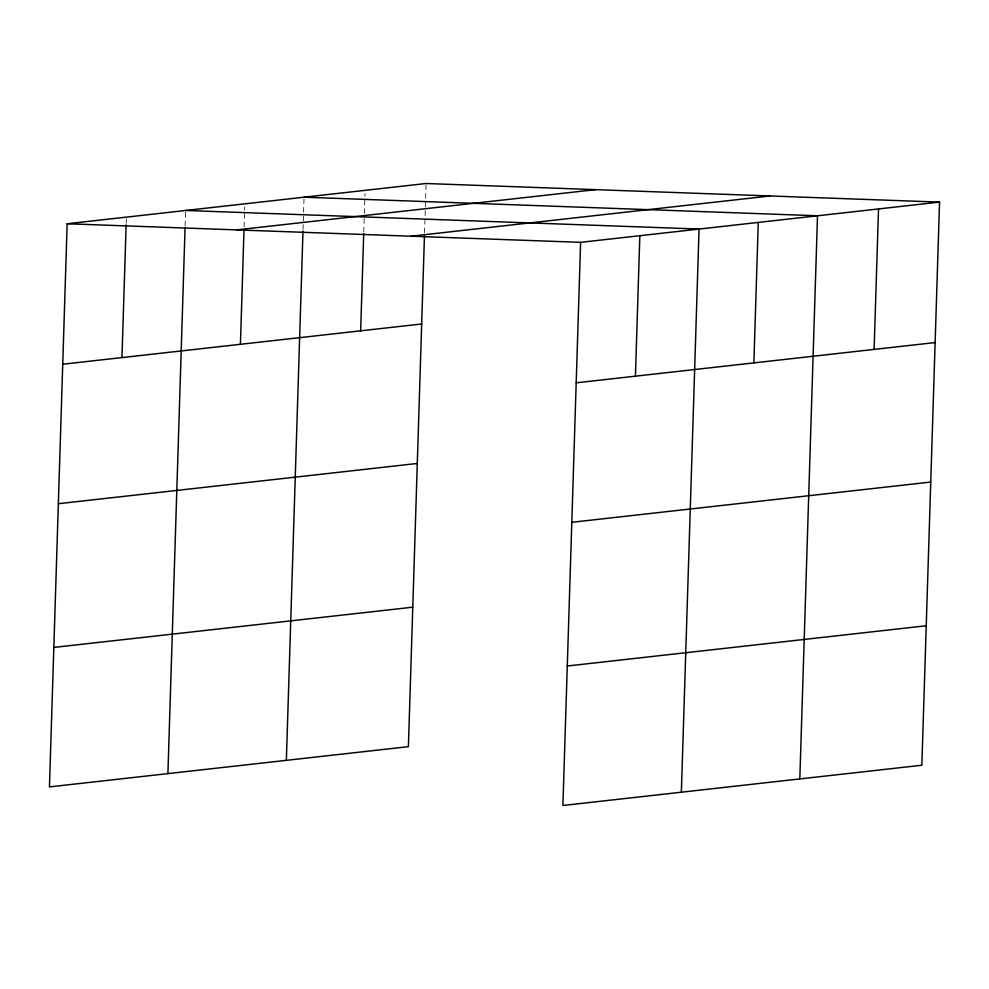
<?xml version="1.0" encoding="UTF-8"?>
<svg xmlns="http://www.w3.org/2000/svg" width="989" height="989" viewBox="0 0 989 989"><rect width="100%" height="100%" fill="white"/><g stroke="black" fill="none" stroke-linecap="round" stroke-linejoin="round"><path stroke-width="0.74" stroke-dasharray="4.95 3.71" d="M126.184 223.291L126.32 218.656M185.116 225.912L185.549 212.017M244.098 226.988L244.58 211.559M244.629 210.014L244.728 206.924M303.03 229.609L304.006 198.74M363.767 232.032L364.298 215.058M364.348 213.513L364.978 193.448M424.541 232.91L426.049 185.054"/><path stroke-width="1.48" d="M939.55 202.102L580.605 242.342L562.902 805.491L921.847 765.239L939.55 202.102L426.098 183.509L67.153 223.761L49.45 786.898L408.395 746.658L424.442 236M121.956 357.585L126.135 224.837M167.907 773.621L185.067 227.458M240.414 344.308L243.999 230.078M286.353 760.343L302.98 231.154M360.651 330.833L363.717 233.577M635.42 376.166L639.834 235.703M681.359 792.201L699.062 229.052L185.598 210.472M753.865 362.889L758.279 222.414M799.817 778.924L817.507 215.775L304.056 197.194M874.115 349.414L878.529 208.939M236.594 229.893L595.539 189.641M411.164 236.21L770.11 195.97M62.727 364.224L421.673 323.984M576.191 382.817L935.137 342.565M58.351 503.71L417.296 463.47M571.803 522.291L930.748 482.051M53.839 647.424L412.784 607.184M567.29 666.005L926.236 625.765M67.153 223.761L580.605 242.342"/></g></svg>
